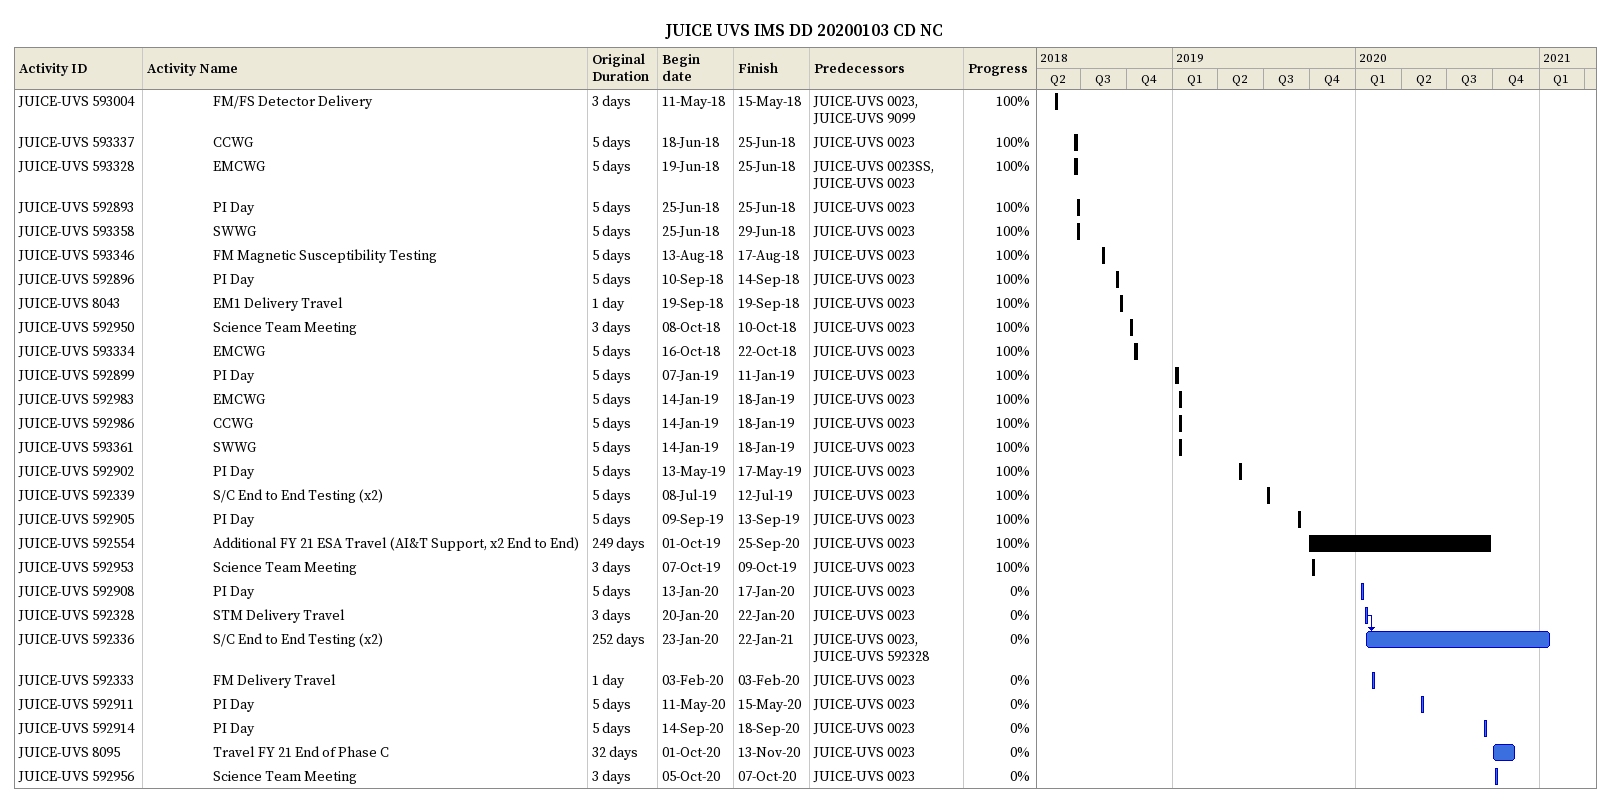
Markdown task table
JUICE UVS IMS DD 20200103 CD NC

| ID | Level | Task | Original duration | Start | Finish | Predecessors | % complete |
|---|---|---|---|---|---|---|---|
| JUICE-UVS 593004 | 5 | FM/FS Detector Delivery | 3d | 2018-05-11 | 2018-05-15 | JUICE-UVS 0023, JUICE-UVS 9099 | 100 |
| JUICE-UVS 593337 | 5 | CCWG | 5d | 2018-06-18 | 2018-06-25 | JUICE-UVS 0023 | 100 |
| JUICE-UVS 593328 | 5 | EMCWG | 5d | 2018-06-19 | 2018-06-25 | JUICE-UVS 0023SS, JUICE-UVS 0023 | 100 |
| JUICE-UVS 592893 | 5 | PI Day | 5d | 2018-06-25 | 2018-06-25 | JUICE-UVS 0023 | 100 |
| JUICE-UVS 593358 | 5 | SWWG | 5d | 2018-06-25 | 2018-06-29 | JUICE-UVS 0023 | 100 |
| JUICE-UVS 593346 | 5 | FM Magnetic Susceptibility Testing | 5d | 2018-08-13 | 2018-08-17 | JUICE-UVS 0023 | 100 |
| JUICE-UVS 592896 | 5 | PI Day | 5d | 2018-09-10 | 2018-09-14 | JUICE-UVS 0023 | 100 |
| JUICE-UVS 8043 | 5 | EM1 Delivery Travel | 1d | 2018-09-19 | 2018-09-19 | JUICE-UVS 0023 | 100 |
| JUICE-UVS 592950 | 5 | Science Team Meeting | 3d | 2018-10-08 | 2018-10-10 | JUICE-UVS 0023 | 100 |
| JUICE-UVS 593334 | 5 | EMCWG | 5d | 2018-10-16 | 2018-10-22 | JUICE-UVS 0023 | 100 |
| JUICE-UVS 592899 | 5 | PI Day | 5d | 2019-01-07 | 2019-01-11 | JUICE-UVS 0023 | 100 |
| JUICE-UVS 592983 | 5 | EMCWG | 5d | 2019-01-14 | 2019-01-18 | JUICE-UVS 0023 | 100 |
| JUICE-UVS 592986 | 5 | CCWG | 5d | 2019-01-14 | 2019-01-18 | JUICE-UVS 0023 | 100 |
| JUICE-UVS 593361 | 5 | SWWG | 5d | 2019-01-14 | 2019-01-18 | JUICE-UVS 0023 | 100 |
| JUICE-UVS 592902 | 5 | PI Day | 5d | 2019-05-13 | 2019-05-17 | JUICE-UVS 0023 | 100 |
| JUICE-UVS 592339 | 5 | S/C End to End Testing (x2) | 5d | 2019-07-08 | 2019-07-12 | JUICE-UVS 0023 | 100 |
| JUICE-UVS 592905 | 5 | PI Day | 5d | 2019-09-09 | 2019-09-13 | JUICE-UVS 0023 | 100 |
| JUICE-UVS 592554 | 5 | Additional FY 21 ESA Travel (AI&T Support, x2 End to End) | 249d | 2019-10-01 | 2020-09-25 | JUICE-UVS 0023 | 100 |
| JUICE-UVS 592953 | 5 | Science Team Meeting | 3d | 2019-10-07 | 2019-10-09 | JUICE-UVS 0023 | 100 |
| JUICE-UVS 592908 | 5 | PI Day | 5d | 2020-01-13 | 2020-01-17 | JUICE-UVS 0023 | 0 |
| JUICE-UVS 592328 | 5 | STM Delivery Travel | 3d | 2020-01-20 | 2020-01-22 | JUICE-UVS 0023 | 0 |
| JUICE-UVS 592336 | 5 | S/C End to End Testing (x2) | 252d | 2020-01-23 | 2021-01-22 | JUICE-UVS 0023, JUICE-UVS 592328 | 0 |
| JUICE-UVS 592333 | 5 | FM Delivery Travel | 1d | 2020-02-03 | 2020-02-03 | JUICE-UVS 0023 | 0 |
| JUICE-UVS 592911 | 5 | PI Day | 5d | 2020-05-11 | 2020-05-15 | JUICE-UVS 0023 | 0 |
| JUICE-UVS 592914 | 5 | PI Day | 5d | 2020-09-14 | 2020-09-18 | JUICE-UVS 0023 | 0 |
| JUICE-UVS 8095 | 5 | Travel FY 21 End of Phase C | 32d | 2020-10-01 | 2020-11-13 | JUICE-UVS 0023 | 0 |
| JUICE-UVS 592956 | 5 | Science Team Meeting | 3d | 2020-10-05 | 2020-10-07 | JUICE-UVS 0023 | 0 |
